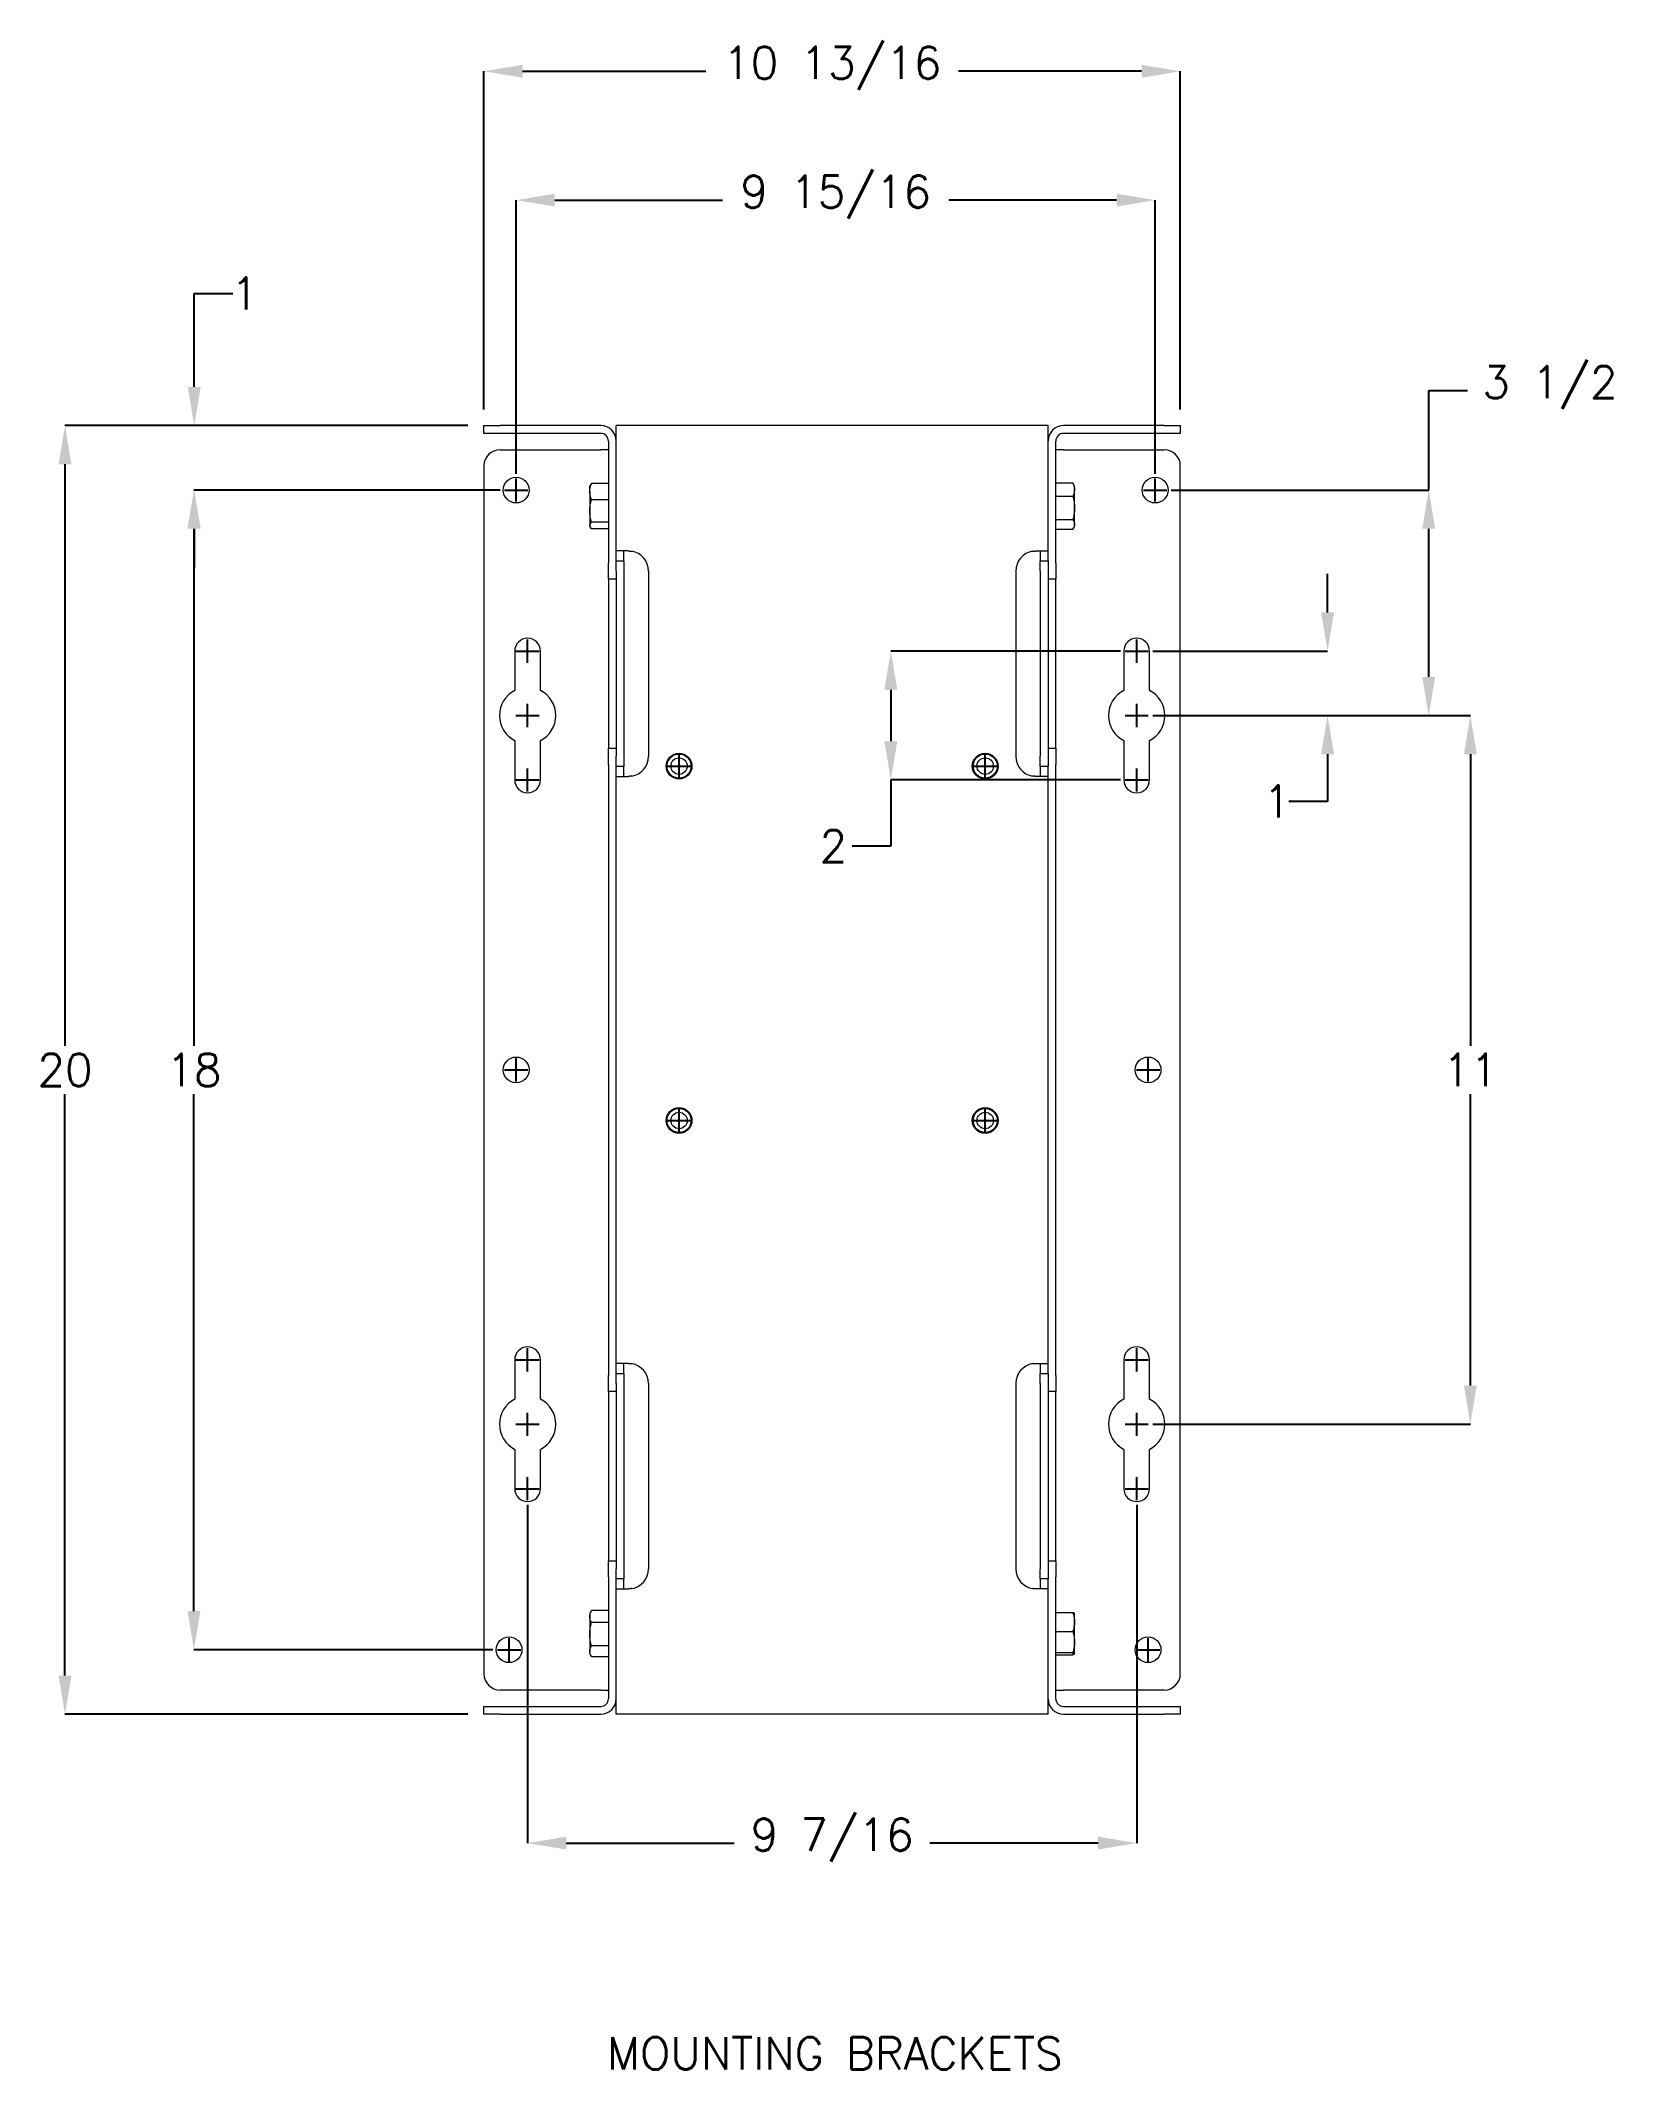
# Model space of a CAD drawing. Header units: inches. Extents: x 26.63 to 32.73, y 7.72 to 15.59.
import ezdxf

# ---------------------------------------------------------------- set-up
doc = ezdxf.new("R2010")
doc.units = ezdxf.units.IN
doc.header["$MEASUREMENT"] = 0
doc.header["$PDSIZE"] = -1
doc.layers.add('DIM', color=1, linetype='Continuous')
doc.styles.add('ROMANS', font='romans.shx')
doc.styles.add('SLDTEXTSTYLE0', font='ARIAL.TTF', dxfattribs={"width": 0.7})
doc.dimstyles.new('SLDDIMSTYLE3', dxfattribs={"dimtxt": 0.125, "dimasz": 0.15, "dimexe": 0, "dimexo": 0.0625, "dimgap": 0.03125, "dimtad": 0, "dimtih": 1, "dimtoh": 1, "dimdec": 3, "dimlfac": 4, "dimrnd": 1e-09, "dimzin": 12, "dimdsep": 46, "dimtxsty": 'SLDTEXTSTYLE0', "dimsah": 1, "dimcen": 0.09, "dimadec": 0, "dimazin": 0, "dimtfac": 1, "dimtdec": 3, "dimtofl": 0, "dimtmove": 0, "dimatfit": 3, "dimfxl": 0, "dimtolj": 1, "dimtzin": 12, "dimarcsym": 0})

# ---------------------------------------------------------------- blocks, each defined once
blk = doc.blocks.new('*D8')
at = {"layer": 'DEFPOINTS', "color": 0}
for p in [(30.9486, 14.9708), (28.4699, 13.8458), (30.9486, 13.8458)]:
    blk.add_point(p, dxfattribs=at)
at = {"layer": 'DIM', "color": 0, "lineweight": -2}
for p, q in [((28.4699, 13.9083), (28.4699, 14.9708)), ((28.6199, 14.9708), (29.2703, 14.9708)), ((30.7986, 14.9708), (30.1482, 14.9708)), ((30.9486, 13.9083), (30.9486, 14.9708))]:
    blk.add_line(p, q, dxfattribs=at)
at = {"layer": 'DIM', "color": 0}
for points in [[(28.6199, 14.9958), (28.6199, 14.9458), (28.4699, 14.9708)], [(30.7986, 14.9958), (30.7986, 14.9458), (30.9486, 14.9708)]]:
    blk.add_solid(points, dxfattribs=at)
at = {"layer": 'DIM', "color": 0, "insert": (29.7093, 15.066), "char_height": 0.125, "attachment_point": 2, "style": 'ROMANS'}
blk.add_mtext('\\A1;9 15/16', dxfattribs=at)
blk = doc.blocks.new('*D9')
at = {"layer": 'DEFPOINTS', "color": 0}
for p in [(28.4699, 13.8458), (27.2199, 9.3458), (28.4424, 9.3458)]:
    blk.add_point(p, dxfattribs=at)
at = {"layer": 'DIM', "color": 0, "lineweight": -2}
for p, q in [((28.4074, 13.8458), (27.2199, 13.8458)), ((27.2199, 13.6958), (27.2199, 11.6896)), ((27.2199, 9.4958), (27.2199, 11.5021)), ((28.3799, 9.3458), (27.2199, 9.3458))]:
    blk.add_line(p, q, dxfattribs=at)
at = {"layer": 'DIM', "color": 0}
for points in [[(27.1949, 13.6958), (27.2449, 13.6958), (27.2199, 13.8458)], [(27.1949, 9.4958), (27.2449, 9.4958), (27.2199, 9.3458)]]:
    blk.add_solid(points, dxfattribs=at)
at = {"layer": 'DIM', "color": 0, "insert": (27.2199, 11.6583), "char_height": 0.125, "attachment_point": 2, "style": 'ROMANS'}
blk.add_mtext('\\A1;18', dxfattribs=at)
blk = doc.blocks.new('*D10')
at = {"layer": 'DEFPOINTS', "color": 0}
for p in [(27.2211, 14.0958), (28.3449, 14.0958), (28.4699, 13.8458)]:
    blk.add_point(p, dxfattribs=at)
at = {"layer": 'DIM', "color": 0, "lineweight": -2}
for p, q in [((27.2211, 14.2458), (27.2211, 14.6086)), ((27.2211, 14.6086), (27.3711, 14.6086)), ((28.2824, 14.0958), (27.2211, 14.0958)), ((28.4074, 13.8458), (27.2211, 13.8458)), ((27.2211, 13.6958), (27.2211, 13.5458))]:
    blk.add_line(p, q, dxfattribs=at)
at = {"layer": 'DIM', "color": 0}
for points in [[(27.1961, 14.2458), (27.2461, 14.2458), (27.2211, 14.0958)], [(27.1961, 13.6958), (27.2461, 13.6958), (27.2211, 13.8458)]]:
    blk.add_solid(points, dxfattribs=at)
at = {"layer": 'DIM', "color": 0, "insert": (27.4172, 14.6711), "char_height": 0.125, "attachment_point": 2, "style": 'ROMANS'}
blk.add_mtext('\\A1;1', dxfattribs=at)
blk = doc.blocks.new('*D11')
at = {"layer": 'DEFPOINTS', "color": 0}
for p in [(28.3449, 14.0958), (26.7199, 9.0958), (28.3449, 9.0958)]:
    blk.add_point(p, dxfattribs=at)
at = {"layer": 'DIM', "color": 0, "lineweight": -2}
for p, q in [((28.2824, 14.0958), (26.7199, 14.0958)), ((26.7199, 13.9458), (26.7199, 11.6896)), ((26.7199, 9.2458), (26.7199, 11.5021)), ((28.2824, 9.0958), (26.7199, 9.0958))]:
    blk.add_line(p, q, dxfattribs=at)
at = {"layer": 'DIM', "color": 0}
for points in [[(26.6949, 13.9458), (26.7449, 13.9458), (26.7199, 14.0958)], [(26.6949, 9.2458), (26.7449, 9.2458), (26.7199, 9.0958)]]:
    blk.add_solid(points, dxfattribs=at)
at = {"layer": 'DIM', "color": 0, "insert": (26.7199, 11.6583), "char_height": 0.125, "attachment_point": 2, "style": 'ROMANS'}
blk.add_mtext('\\A1;20', dxfattribs=at)
blk = doc.blocks.new('*D12')
at = {"layer": 'DEFPOINTS', "color": 0}
for p in [(28.5143, 9.9708), (30.8768, 9.9708), (30.8768, 8.5955)]:
    blk.add_point(p, dxfattribs=at)
at = {"layer": 'DIM', "color": 0, "lineweight": -2}
for p, q in [((28.5143, 9.9083), (28.5143, 8.5955)), ((30.8768, 9.9083), (30.8768, 8.5955)), ((28.6643, 8.5955), (29.316, 8.5955)), ((30.7268, 8.5955), (30.075, 8.5955))]:
    blk.add_line(p, q, dxfattribs=at)
at = {"layer": 'DIM', "color": 0}
for points in [[(28.6643, 8.6205), (28.6643, 8.5705), (28.5143, 8.5955)], [(30.7268, 8.6205), (30.7268, 8.5705), (30.8768, 8.5955)]]:
    blk.add_solid(points, dxfattribs=at)
at = {"layer": 'DIM', "color": 0, "insert": (29.6955, 8.6908), "char_height": 0.125, "attachment_point": 2, "style": 'ROMANS'}
blk.add_mtext('\\A1;9 7/16', dxfattribs=at)
blk = doc.blocks.new('*D13')
at = {"layer": 'DEFPOINTS', "color": 0}
for p in [(30.8768, 12.9708), (30.8768, 10.2208), (32.1711, 10.2208)]:
    blk.add_point(p, dxfattribs=at)
at = {"layer": 'DIM', "color": 0, "lineweight": -2}
for p, q in [((30.9393, 12.9708), (32.1711, 12.9708)), ((32.1711, 12.8208), (32.1711, 11.6896)), ((32.1711, 10.3708), (32.1711, 11.5021)), ((30.9393, 10.2208), (32.1711, 10.2208))]:
    blk.add_line(p, q, dxfattribs=at)
at = {"layer": 'DIM', "color": 0}
for points in [[(32.1461, 12.8208), (32.1961, 12.8208), (32.1711, 12.9708)], [(32.1461, 10.3708), (32.1961, 10.3708), (32.1711, 10.2208)]]:
    blk.add_solid(points, dxfattribs=at)
at = {"layer": 'DIM', "color": 0, "insert": (32.1711, 11.6583), "char_height": 0.125, "attachment_point": 2, "style": 'ROMANS'}
blk.add_mtext('\\A1;11', dxfattribs=at)
blk = doc.blocks.new('*D14')
at = {"layer": 'DEFPOINTS', "color": 0}
for p in [(30.9486, 13.8458), (30.8768, 12.9708), (32.0096, 12.9708)]:
    blk.add_point(p, dxfattribs=at)
at = {"layer": 'DIM', "color": 0, "lineweight": -2}
for p, q in [((32.0096, 13.8458), (32.0096, 14.2318)), ((32.0096, 14.2318), (32.1596, 14.2318)), ((31.0111, 13.8458), (32.0096, 13.8458)), ((32.0096, 13.1208), (32.0096, 13.6958)), ((30.9393, 12.9708), (32.0096, 12.9708))]:
    blk.add_line(p, q, dxfattribs=at)
at = {"layer": 'DIM', "color": 0}
for points in [[(31.9846, 13.6958), (32.0346, 13.6958), (32.0096, 13.8458)], [(31.9846, 13.1208), (32.0346, 13.1208), (32.0096, 12.9708)]]:
    blk.add_solid(points, dxfattribs=at)
at = {"layer": 'DIM', "color": 0, "insert": (32.4795, 14.327), "char_height": 0.125, "attachment_point": 2, "style": 'ROMANS'}
blk.add_mtext('\\A1;3 1/2', dxfattribs=at)
blk = doc.blocks.new('*D15')
at = {"layer": 'DEFPOINTS', "color": 0}
for p in [(30.8768, 13.2208), (29.9232, 12.7208), (30.8768, 12.7208)]:
    blk.add_point(p, dxfattribs=at)
at = {"layer": 'DIM', "color": 0, "lineweight": -2}
for p, q in [((30.8143, 13.2208), (29.9232, 13.2208)), ((29.9232, 13.0708), (29.9232, 12.8708)), ((30.8143, 12.7208), (29.9232, 12.7208)), ((29.9232, 12.7208), (29.9232, 12.464)), ((29.9232, 12.464), (29.7732, 12.464))]:
    blk.add_line(p, q, dxfattribs=at)
at = {"layer": 'DIM', "color": 0}
for points in [[(29.8982, 13.0708), (29.9482, 13.0708), (29.9232, 13.2208)], [(29.8982, 12.8708), (29.9482, 12.8708), (29.9232, 12.7208)]]:
    blk.add_solid(points, dxfattribs=at)
at = {"layer": 'DIM', "color": 0, "insert": (29.7003, 12.5265), "char_height": 0.125, "attachment_point": 2, "style": 'ROMANS'}
blk.add_mtext('\\A1;2', dxfattribs=at)
blk = doc.blocks.new('*D16')
at = {"layer": 'DEFPOINTS', "color": 0}
for p in [(30.8768, 13.2208), (31.6173, 13.2208), (30.8768, 12.9708)]:
    blk.add_point(p, dxfattribs=at)
at = {"layer": 'DIM', "color": 0, "lineweight": -2}
for p, q in [((31.6173, 13.3708), (31.6173, 13.5208)), ((30.9393, 13.2208), (31.6173, 13.2208)), ((30.9393, 12.9708), (31.6173, 12.9708)), ((31.6173, 12.8208), (31.6173, 12.6377)), ((31.6173, 12.6377), (31.4673, 12.6377))]:
    blk.add_line(p, q, dxfattribs=at)
at = {"layer": 'DIM', "color": 0}
for points in [[(31.5923, 13.3708), (31.6423, 13.3708), (31.6173, 13.2208)], [(31.5923, 12.8208), (31.6423, 12.8208), (31.6173, 12.9708)]]:
    blk.add_solid(points, dxfattribs=at)
at = {"layer": 'DIM', "color": 0, "insert": (31.4211, 12.7002), "char_height": 0.125, "attachment_point": 2, "style": 'ROMANS'}
blk.add_mtext('\\A1;1', dxfattribs=at)
blk = doc.blocks.new('*D17')
at = {"layer": 'DEFPOINTS', "color": 0}
for p in [(31.0461, 15.4708), (28.3449, 14.0958), (31.0461, 14.0958)]:
    blk.add_point(p, dxfattribs=at)
at = {"layer": 'DIM', "color": 0, "lineweight": -2}
for p, q in [((28.3449, 14.1583), (28.3449, 15.4708)), ((28.4949, 15.4708), (29.2059, 15.4708)), ((30.8961, 15.4708), (30.1851, 15.4708)), ((31.0461, 14.1583), (31.0461, 15.4708))]:
    blk.add_line(p, q, dxfattribs=at)
at = {"layer": 'DIM', "color": 0}
for points in [[(28.4949, 15.4958), (28.4949, 15.4458), (28.3449, 15.4708)], [(30.8961, 15.4958), (30.8961, 15.4458), (31.0461, 15.4708)]]:
    blk.add_solid(points, dxfattribs=at)
at = {"layer": 'DIM', "color": 0, "insert": (29.6955, 15.566), "char_height": 0.125, "attachment_point": 2, "style": 'ROMANS'}
blk.add_mtext('\\A1;10 13/16', dxfattribs=at)

msp = doc.modelspace()

# ---------------------------------------------------------------- linework, layer by layer
at = {"color": 7, "linetype": 'Continuous', "lineweight": 15}
for p, q in [((28.344885, 14.065801), (28.344885, 14.095801)), ((28.344885, 14.095801), (28.407385, 14.095801)), ((28.79801, 14.095801), (28.407385, 14.095801)), ((28.91801, 14.095801), (28.85801, 14.095801)), ((28.85801, 13.609551), (28.85801, 14.095801)), ((30.47301, 14.095801), (28.91801, 14.095801)), ((30.53301, 14.095801), (30.47301, 14.095801)), ((30.53301, 13.609551), (30.53301, 14.095801)), ((30.983635, 14.095801), (30.59301, 14.095801)), ((30.983635, 14.095801), (31.046135, 14.095801)), ((31.046135, 14.095801), (31.046135, 14.065801)), ((28.407385, 14.065801), (28.344885, 14.065801)), ((28.79801, 14.065801), (28.407385, 14.065801)), ((28.82801, 14.035801), (28.82801, 13.562676)), ((30.56301, 13.562676), (30.56301, 14.035801)), ((30.983635, 14.065801), (30.59301, 14.065801)), ((31.046135, 14.065801), (30.983635, 14.065801)), ((28.344885, 13.939551), (28.344885, 9.252051)), ((28.407385, 14.002051), (28.79801, 14.002051)), ((28.82399, 14.002051), (28.79801, 14.002051)), ((30.59301, 14.002051), (30.567029, 14.002051)), ((30.59301, 14.002051), (30.983635, 14.002051)), ((31.046135, 9.252051), (31.046135, 13.939551)), ((28.75526, 13.839519), (28.75526, 13.861426)), ((28.82801, 13.87084), (28.762238, 13.87084)), ((30.56301, 13.873183), (30.628782, 13.873183)), ((30.63576, 13.847383), (30.63576, 13.861426)), ((28.75526, 13.839519), (28.75526, 13.764429)), ((28.82801, 13.808199), (28.762238, 13.808199)), ((30.56301, 13.821583), (30.628782, 13.821583)), ((30.63576, 13.776641), (30.63576, 13.847383)), ((28.75526, 13.764429), (28.75526, 13.70821)), ((28.75526, 13.70821), (28.75526, 13.705176)), ((28.82801, 13.720659), (28.762238, 13.720659)), ((30.56301, 13.7317), (30.628782, 13.7317)), ((30.63576, 13.712559), (30.63576, 13.776641)), ((30.63576, 13.705176), (30.63576, 13.712559)), ((28.82801, 13.695761), (28.762238, 13.695761)), ((30.56301, 13.693418), (30.628782, 13.693418)), ((28.82801, 13.500176), (28.82801, 13.562676)), ((28.90501, 13.609551), (28.85801, 13.609551)), ((28.85801, 13.570551), (28.85801, 13.609551)), ((28.85801, 13.570551), (28.88801, 13.570551)), ((28.85801, 13.531551), (28.85801, 13.570551)), ((28.88801, 13.570551), (28.88801, 13.609551)), ((28.88801, 13.570551), (28.88801, 13.531551)), ((30.48601, 13.609551), (30.53301, 13.609551)), ((30.50301, 13.609551), (30.50301, 13.570551)), ((30.50301, 13.570551), (30.53301, 13.570551)), ((30.50301, 13.531551), (30.50301, 13.570551)), ((30.53301, 13.570551), (30.53301, 13.609551)), ((30.53301, 13.570551), (30.53301, 13.531551)), ((30.56301, 13.562676), (30.56301, 13.500176)), ((28.85801, 13.500176), (28.82801, 13.500176)), ((28.82801, 13.500176), (28.82801, 12.843926)), ((28.85801, 13.531551), (28.85801, 12.812551)), ((28.88801, 13.531551), (28.88801, 12.812551)), ((28.98301, 13.531551), (28.98301, 12.812551)), ((30.40801, 13.531551), (30.40801, 12.812551)), ((30.50301, 13.531551), (30.50301, 12.812551)), ((30.53301, 13.531551), (30.53301, 12.812551)), ((30.56301, 13.500176), (30.53301, 13.500176)), ((30.56301, 12.843926), (30.56301, 13.500176)), ((28.46426, 13.220801), (28.46426, 13.068078)), ((28.56426, 13.068078), (28.56426, 13.220801)), ((30.82676, 13.220801), (30.82676, 13.068078)), ((30.92676, 13.068078), (30.92676, 13.220801)), ((28.46426, 12.873524), (28.46426, 12.720801)), ((28.56426, 12.720801), (28.56426, 12.873524)), ((28.82801, 12.843926), (28.85801, 12.843926)), ((28.82801, 12.781426), (28.82801, 12.843926)), ((30.53301, 12.843926), (30.56301, 12.843926)), ((30.56301, 12.843926), (30.56301, 12.781426)), ((30.82676, 12.873524), (30.82676, 12.720801)), ((30.92676, 12.720801), (30.92676, 12.873524)), ((28.82801, 12.781426), (28.82801, 10.410176)), ((28.85801, 12.773551), (28.85801, 12.812551)), ((28.88801, 12.773551), (28.85801, 12.773551)), ((28.85801, 12.734551), (28.85801, 12.773551)), ((28.88801, 12.812551), (28.88801, 12.773551)), ((28.88801, 12.734551), (28.88801, 12.773551)), ((30.50301, 12.773551), (30.50301, 12.812551)), ((30.53301, 12.773551), (30.50301, 12.773551)), ((30.50301, 12.773551), (30.50301, 12.734551)), ((30.53301, 12.812551), (30.53301, 12.773551)), ((30.53301, 12.734551), (30.53301, 12.773551)), ((30.56301, 10.410176), (30.56301, 12.781426)), ((28.85801, 12.734551), (28.90501, 12.734551)), ((28.85801, 10.457051), (28.85801, 12.734551)), ((30.53301, 12.734551), (30.48601, 12.734551)), ((30.53301, 10.457051), (30.53301, 12.734551)), ((28.46426, 10.470801), (28.46426, 10.318078)), ((28.56426, 10.318078), (28.56426, 10.470801)), ((30.82676, 10.470801), (30.82676, 10.318078)), ((30.92676, 10.318078), (30.92676, 10.470801)), ((28.82801, 10.347676), (28.82801, 10.410176)), ((28.90501, 10.457051), (28.85801, 10.457051)), ((28.85801, 10.418051), (28.85801, 10.457051)), ((28.85801, 10.418051), (28.88801, 10.418051)), ((28.85801, 10.379051), (28.85801, 10.418051)), ((28.88801, 10.418051), (28.88801, 10.457051)), ((28.88801, 10.418051), (28.88801, 10.379051)), ((30.48601, 10.457051), (30.53301, 10.457051)), ((30.50301, 10.457051), (30.50301, 10.418051)), ((30.50301, 10.418051), (30.53301, 10.418051)), ((30.50301, 10.379051), (30.50301, 10.418051)), ((30.53301, 10.418051), (30.53301, 10.457051)), ((30.53301, 10.418051), (30.53301, 10.379051)), ((30.56301, 10.410176), (30.56301, 10.347676)), ((28.85801, 10.347676), (28.82801, 10.347676)), ((28.82801, 10.347676), (28.82801, 9.691426)), ((28.85801, 10.379051), (28.85801, 9.660051)), ((28.88801, 10.379051), (28.88801, 9.660051)), ((28.98301, 10.379051), (28.98301, 9.660051)), ((30.40801, 10.379051), (30.40801, 9.660051)), ((30.50301, 10.379051), (30.50301, 9.660051)), ((30.53301, 10.379051), (30.53301, 9.660051)), ((30.56301, 10.347676), (30.53301, 10.347676)), ((30.56301, 9.691426), (30.56301, 10.347676)), ((28.46426, 10.123524), (28.46426, 9.970801)), ((28.56426, 9.970801), (28.56426, 10.123524)), ((30.82676, 10.123524), (30.82676, 9.970801)), ((30.92676, 9.970801), (30.92676, 10.123524)), ((28.82801, 9.691426), (28.85801, 9.691426)), ((28.82801, 9.628926), (28.82801, 9.691426)), ((30.53301, 9.691426), (30.56301, 9.691426)), ((30.56301, 9.691426), (30.56301, 9.628926)), ((28.82801, 9.628926), (28.82801, 9.155801)), ((28.85801, 9.621051), (28.85801, 9.660051)), ((28.88801, 9.621051), (28.85801, 9.621051)), ((28.85801, 9.582051), (28.85801, 9.621051)), ((28.88801, 9.660051), (28.88801, 9.621051)), ((28.88801, 9.582051), (28.88801, 9.621051)), ((30.50301, 9.621051), (30.50301, 9.660051)), ((30.53301, 9.621051), (30.50301, 9.621051)), ((30.50301, 9.621051), (30.50301, 9.582051)), ((30.53301, 9.660051), (30.53301, 9.621051)), ((30.53301, 9.582051), (30.53301, 9.621051)), ((30.56301, 9.155801), (30.56301, 9.628926)), ((28.85801, 9.582051), (28.90501, 9.582051)), ((28.85801, 9.095801), (28.85801, 9.582051)), ((30.53301, 9.582051), (30.48601, 9.582051)), ((30.53301, 9.095801), (30.53301, 9.582051)), ((28.75526, 9.486426), (28.75526, 9.474726)), ((28.75526, 9.474726), (28.75526, 9.405899)), ((28.82801, 9.498469), (28.762238, 9.498469)), ((28.82801, 9.450983), (28.762238, 9.450983)), ((30.56301, 9.490178), (30.628782, 9.490178)), ((30.63576, 9.45331), (30.63576, 9.486362)), ((30.63576, 9.375504), (30.63576, 9.45331)), ((28.75526, 9.405899), (28.75526, 9.339474)), ((30.56301, 9.416442), (30.628782, 9.416442)), ((30.63576, 9.330495), (30.63576, 9.375504)), ((28.75526, 9.330176), (28.75526, 9.339474)), ((28.82801, 9.360815), (28.762238, 9.360815)), ((28.82801, 9.318132), (28.762238, 9.318132)), ((30.56301, 9.334565), (30.628782, 9.334565)), ((30.56301, 9.326424), (30.628782, 9.326424)), ((28.79801, 9.189551), (28.407385, 9.189551)), ((28.79801, 9.189551), (28.82399, 9.189551)), ((30.567029, 9.189551), (30.59301, 9.189551)), ((30.983635, 9.189551), (30.59301, 9.189551)), ((28.344885, 9.095801), (28.344885, 9.125801)), ((28.344885, 9.125801), (28.407385, 9.125801)), ((28.407385, 9.095801), (28.344885, 9.095801)), ((28.407385, 9.125801), (28.79801, 9.125801)), ((28.407385, 9.095801), (28.79801, 9.095801)), ((28.91801, 9.095801), (28.85801, 9.095801)), ((30.47301, 9.095801), (28.91801, 9.095801)), ((30.53301, 9.095801), (30.47301, 9.095801)), ((30.59301, 9.125801), (30.983635, 9.125801)), ((30.59301, 9.095801), (30.983635, 9.095801)), ((30.983635, 9.125801), (31.046135, 9.125801)), ((31.046135, 9.095801), (30.983635, 9.095801)), ((31.046135, 9.125801), (31.046135, 9.095801))]:
    msp.add_line(p, q, dxfattribs=at)
for centre, radius in [((28.469885, 13.845801), 0.05), ((30.948635, 13.845801), 0.05), ((29.10176, 12.774551), 0.05), ((29.10176, 12.774551), 0.046875), ((29.10176, 12.774551), 0.031875), ((30.28926, 12.774551), 0.05), ((30.28926, 12.774551), 0.046875), ((30.28926, 12.774551), 0.031875), ((28.469885, 11.595801), 0.05), ((30.921135, 11.595801), 0.05), ((29.10176, 11.399551), 0.05), ((29.10176, 11.399551), 0.046875), ((29.10176, 11.399551), 0.031875), ((30.28926, 11.399551), 0.05), ((30.28926, 11.399551), 0.046875), ((30.28926, 11.399551), 0.031875), ((28.442385, 9.345801), 0.05), ((30.921135, 9.345801), 0.05)]:
    msp.add_circle(centre, radius, dxfattribs=at)
for centre, radius, start, end in [((28.79801, 14.035801), 0.06, 0, 90), ((30.59301, 14.035801), 0.06, 90, 180), ((28.79801, 14.035801), 0.03, 0, 90), ((30.59301, 14.035801), 0.03, 90, 180), ((28.407385, 13.939551), 0.0625, 90, 180), ((30.983635, 13.939551), 0.0625, 0, 90), ((28.90501, 13.531551), 0.078, 0, 80.4059318), ((30.48601, 13.531551), 0.078, 99.5940682, 180), ((28.51426, 13.220801), 0.05, 360, 180), ((30.87676, 13.220801), 0.05, 0, 180), ((28.51426, 12.970801), 0.109375, 117.2028944, 242.7971056), ((28.51426, 12.970801), 0.109375, 297.2028944, 62.7971056), ((30.87676, 12.970801), 0.109375, 117.2028944, 242.7971056), ((30.87676, 12.970801), 0.109375, 297.2028944, 62.7971056), ((28.90501, 12.812551), 0.078, 279.5940682, 0), ((30.48601, 12.812551), 0.078, 180, 260.4059318), ((28.51426, 12.720801), 0.05, 180, 0), ((30.87676, 12.720801), 0.05, 180, 0), ((28.51426, 10.470801), 0.05, 0, 180), ((30.87676, 10.470801), 0.05, 0, 180), ((28.90501, 10.379051), 0.078, 0, 80.4059318), ((30.48601, 10.379051), 0.078, 99.5940682, 180), ((28.51426, 10.220801), 0.109375, 117.2028944, 242.7971056), ((28.51426, 10.220801), 0.109375, 297.2028944, 62.7971056), ((30.87676, 10.220801), 0.109375, 117.2028944, 242.7971056), ((30.87676, 10.220801), 0.109375, 297.2028944, 62.7971056), ((28.51426, 9.970801), 0.05, 180, 0), ((30.87676, 9.970801), 0.05, 180, 0), ((28.90501, 9.660051), 0.078, 279.5940682, 0), ((30.48601, 9.660051), 0.078, 180, 260.4059318), ((28.407385, 9.252051), 0.0625, 180, 270), ((30.983635, 9.252051), 0.0625, 270, 0), ((28.79801, 9.155801), 0.06, 270, 0), ((28.79801, 9.155801), 0.03, 270, 0), ((30.59301, 9.155801), 0.06, 180, 270), ((30.59301, 9.155801), 0.03, 180, 270)]:
    msp.add_arc(centre, radius, start, end, dxfattribs=at)
for points, knots in [([(28.82801, 14.017051), (28.828012, 14.015368), (28.828016, 14.012003), (28.827913, 14.007531), (28.827332, 14.004217), (28.826071, 14.002336), (28.824661, 14.002143), (28.82399, 14.002051)], [0, 0, 0, 0, 0.20831864, 0.41669588, 0.62278805, 0.82049891, 1, 1, 1, 1]), ([(30.567029, 14.002051), (30.566264, 14.002173), (30.564733, 14.002418), (30.56356, 14.004638), (30.563081, 14.008076), (30.563005, 14.012353), (30.563008, 14.015504), (30.56301, 14.017051)], [0, 0, 0, 0, 0.20686037, 0.41437912, 0.6096814, 0.80828502, 1, 1, 1, 1]), ([(28.75526, 13.839519), (28.755343, 13.842069), (28.755687, 13.852668), (28.75941, 13.862996), (28.762238, 13.87084)], [0, 0, 0, 0, 0.24051561, 1, 1, 1, 1]), ([(28.762238, 13.87084), (28.760033, 13.868829), (28.757772, 13.866768), (28.757143, 13.864636), (28.757127, 13.864584)], [0, 0, 0, 0, 0.97535278, 1, 1, 1, 1]), ([(30.628782, 13.873183), (30.631609, 13.866722), (30.635332, 13.858214), (30.635677, 13.849483), (30.63576, 13.847383)], [0, 0, 0, 0, 0.7594832, 1, 1, 1, 1]), ([(28.762238, 13.808199), (28.761345, 13.810464), (28.758896, 13.81668), (28.755965, 13.827118), (28.755496, 13.835368), (28.75526, 13.839519)], [0, 0, 0, 0, 0.22171863, 0.60834017, 1, 1, 1, 1]), ([(28.75526, 13.764429), (28.755268, 13.765466), (28.755331, 13.773323), (28.756855, 13.788136), (28.760433, 13.80147), (28.762238, 13.808199)], [0, 0, 0, 0, 0.07008519, 0.53078199, 1, 1, 1, 1]), ([(30.63576, 13.847383), (30.63553, 13.84401), (30.635066, 13.837215), (30.632145, 13.828614), (30.629674, 13.823449), (30.628782, 13.821583)], [0, 0, 0, 0, 0.38629373, 0.77828249, 1, 1, 1, 1]), ([(30.628782, 13.821583), (30.630732, 13.814284), (30.634669, 13.799553), (30.635394, 13.784325), (30.63576, 13.776641)], [0, 0, 0, 0, 0.49545794, 1, 1, 1, 1]), ([(28.762238, 13.720659), (28.760287, 13.727768), (28.756351, 13.742115), (28.755626, 13.756946), (28.75526, 13.764429)], [0, 0, 0, 0, 0.49545798, 1, 1, 1, 1]), ([(28.75526, 13.70821), (28.755268, 13.708505), (28.755331, 13.71074), (28.756855, 13.714953), (28.760433, 13.718746), (28.762238, 13.720659)], [0, 0, 0, 0, 0.07008521, 0.53078194, 1, 1, 1, 1]), ([(28.762238, 13.695761), (28.760287, 13.697783), (28.756351, 13.701864), (28.755626, 13.706082), (28.75526, 13.70821)], [0, 0, 0, 0, 0.49545823, 1, 1, 1, 1]), ([(30.63576, 13.776641), (30.635751, 13.775576), (30.635688, 13.767509), (30.634164, 13.752299), (30.630587, 13.738608), (30.628782, 13.7317)], [0, 0, 0, 0, 0.07008606, 0.53078263, 1, 1, 1, 1]), ([(30.628782, 13.7317), (30.630732, 13.728591), (30.634669, 13.722317), (30.635394, 13.715831), (30.63576, 13.712559)], [0, 0, 0, 0, 0.49545773, 1, 1, 1, 1]), ([(30.63576, 13.712559), (30.635751, 13.712105), (30.635688, 13.70867), (30.634164, 13.702192), (30.630587, 13.69636), (30.628782, 13.693418)], [0, 0, 0, 0, 0.070086027, 0.530782387, 1, 1, 1, 1]), ([(28.75526, 9.474726), (28.75549, 9.47783), (28.755954, 9.484084), (28.758875, 9.491998), (28.761345, 9.496752), (28.762238, 9.498469)], [0, 0, 0, 0, 0.38629307, 0.77828277, 1, 1, 1, 1]), ([(28.762238, 9.450983), (28.75941, 9.45693), (28.755687, 9.464759), (28.755343, 9.472794), (28.75526, 9.474726)], [0, 0, 0, 0, 0.7594821, 1, 1, 1, 1]), ([(28.75526, 9.405899), (28.755268, 9.406968), (28.755331, 9.41506), (28.756855, 9.430319), (28.760433, 9.444053), (28.762238, 9.450983)], [0, 0, 0, 0, 0.070085, 0.53078144, 1, 1, 1, 1]), ([(30.628782, 9.490178), (30.630732, 9.48419), (30.634669, 9.472105), (30.635394, 9.459613), (30.63576, 9.45331)], [0, 0, 0, 0, 0.49545984, 1, 1, 1, 1]), ([(30.63576, 9.486107), (30.63553, 9.486639), (30.635066, 9.487711), (30.632145, 9.489069), (30.629674, 9.489883), (30.628782, 9.490178)], [0, 0, 0, 0, 0.386293397, 0.778282623, 1, 1, 1, 1]), ([(30.63576, 9.45331), (30.635751, 9.452436), (30.635688, 9.445818), (30.634164, 9.433341), (30.630587, 9.422109), (30.628782, 9.416442)], [0, 0, 0, 0, 0.07008343, 0.53078078, 1, 1, 1, 1]), ([(28.762238, 9.360815), (28.760287, 9.368137), (28.756351, 9.382915), (28.755626, 9.398191), (28.75526, 9.405899)], [0, 0, 0, 0, 0.49545468, 1, 1, 1, 1]), ([(30.628782, 9.416442), (30.630732, 9.409794), (30.634669, 9.396375), (30.635394, 9.382503), (30.63576, 9.375504)], [0, 0, 0, 0, 0.49545564, 1, 1, 1, 1]), ([(30.63576, 9.375504), (30.635751, 9.374534), (30.635688, 9.367185), (30.634164, 9.35333), (30.630587, 9.340858), (30.628782, 9.334565)], [0, 0, 0, 0, 0.07008498, 0.53078308, 1, 1, 1, 1]), ([(28.75526, 9.339474), (28.755268, 9.33998), (28.755331, 9.343811), (28.756855, 9.351033), (28.760433, 9.357535), (28.762238, 9.360815)], [0, 0, 0, 0, 0.07008614, 0.53078177, 1, 1, 1, 1]), ([(28.761518, 9.319618), (28.759862, 9.322593), (28.756241, 9.329099), (28.755605, 9.335824), (28.75526, 9.339474)], [0, 0, 0, 0, 0.457238158, 1, 1, 1, 1]), ([(30.628782, 9.326424), (30.630732, 9.332411), (30.634669, 9.344496), (30.635394, 9.356989), (30.63576, 9.363292)], [0, 0, 0, 0, 0.49545726, 1, 1, 1, 1]), ([(30.628782, 9.334565), (30.629674, 9.334271), (30.632123, 9.333463), (30.635054, 9.332107), (30.635524, 9.331034), (30.63576, 9.330495)], [0, 0, 0, 0, 0.22171788, 0.608339765, 1, 1, 1, 1]), ([(30.63576, 9.330495), (30.635677, 9.330163), (30.635332, 9.328786), (30.631609, 9.327444), (30.628782, 9.326424)], [0, 0, 0, 0, 0.2405156, 1, 1, 1, 1]), ([(28.82399, 9.189551), (28.824755, 9.189429), (28.826287, 9.189184), (28.827459, 9.186964), (28.827938, 9.183526), (28.828014, 9.179248), (28.828011, 9.176098), (28.82801, 9.174551)], [0, 0, 0, 0, 0.20686205, 0.41438303, 0.60968657, 0.80829154, 1, 1, 1, 1]), ([(30.56301, 9.174551), (30.563008, 9.176233), (30.563003, 9.179599), (30.563106, 9.184071), (30.563687, 9.187385), (30.564949, 9.189266), (30.566358, 9.189459), (30.567029, 9.189551)], [0, 0, 0, 0, 0.2083083, 0.41669241, 0.6227832, 0.82049814, 1, 1, 1, 1])]:
    msp.add_open_spline(points, degree=3, knots=knots, dxfattribs=at)
for points in [[(28.757094, 13.864603), (28.75526, 13.861426)], [(30.630757, 13.869581), (30.628782, 13.873183)], [(30.63576, 13.861426), (30.630978, 13.869709)], [(28.75526, 13.705176), (28.757094, 13.701999)], [(30.630978, 13.696893), (30.63576, 13.705176)], [(28.90501, 13.609551), (28.91801, 13.60846)], [(30.47301, 13.60846), (30.48601, 13.609551)], [(28.91801, 12.735642), (28.90501, 12.734551)], [(30.48601, 12.734551), (30.47301, 12.735642)], [(28.90501, 10.457051), (28.91801, 10.45596)], [(30.47301, 10.45596), (30.48601, 10.457051)], [(28.91801, 9.583142), (28.90501, 9.582051)], [(30.48601, 9.582051), (30.47301, 9.583142)], [(28.761396, 9.497054), (28.75526, 9.486426)], [(28.762238, 9.498469), (28.761518, 9.496983)], [(30.63576, 9.486426), (30.635575, 9.486746)], [(28.75526, 9.330176), (28.761396, 9.319548)]]:
    msp.add_open_spline(points, degree=1, dxfattribs=at)
at = {"layer": 'DIM'}
for p, q in [((28.469885, 13.800801), (28.469885, 13.890801)), ((30.948635, 13.800801), (30.948635, 13.890801)), ((28.424885, 13.845801), (28.514885, 13.845801)), ((30.903635, 13.845801), (30.993635, 13.845801)), ((28.51426, 13.175801), (28.51426, 13.265801)), ((30.87676, 13.175801), (30.87676, 13.265801)), ((28.46926, 13.220801), (28.55926, 13.220801)), ((30.83176, 13.220801), (30.92176, 13.220801)), ((28.51426, 12.925801), (28.51426, 13.015801)), ((30.87676, 12.925801), (30.87676, 13.015801)), ((28.46926, 12.970801), (28.55926, 12.970801)), ((30.83176, 12.970801), (30.92176, 12.970801)), ((28.51426, 12.675801), (28.51426, 12.765801)), ((29.05676, 12.774551), (29.14676, 12.774551)), ((29.10176, 12.729551), (29.10176, 12.819551)), ((30.24426, 12.774551), (30.33426, 12.774551)), ((30.28926, 12.729551), (30.28926, 12.819551)), ((30.87676, 12.675801), (30.87676, 12.765801)), ((28.46926, 12.720801), (28.55926, 12.720801)), ((30.83176, 12.720801), (30.92176, 12.720801)), ((28.424885, 11.595801), (28.514885, 11.595801)), ((28.469885, 11.550801), (28.469885, 11.640801)), ((30.876135, 11.595801), (30.966135, 11.595801)), ((30.921135, 11.550801), (30.921135, 11.640801)), ((29.10176, 11.354551), (29.10176, 11.444551)), ((30.28926, 11.354551), (30.28926, 11.444551)), ((29.05676, 11.399551), (29.14676, 11.399551)), ((30.24426, 11.399551), (30.33426, 11.399551)), ((28.46926, 10.470801), (28.55926, 10.470801)), ((28.51426, 10.425801), (28.51426, 10.515801)), ((30.83176, 10.470801), (30.92176, 10.470801)), ((30.87676, 10.425801), (30.87676, 10.515801)), ((28.51426, 10.175801), (28.51426, 10.265801)), ((30.87676, 10.175801), (30.87676, 10.265801)), ((28.46926, 10.220801), (28.55926, 10.220801)), ((30.83176, 10.220801), (30.92176, 10.220801)), ((28.51426, 9.925801), (28.51426, 10.015801)), ((30.87676, 9.925801), (30.87676, 10.015801)), ((28.46926, 9.970801), (28.55926, 9.970801)), ((30.83176, 9.970801), (30.92176, 9.970801)), ((28.442385, 9.300801), (28.442385, 9.390801)), ((30.921135, 9.300801), (30.921135, 9.390801)), ((28.397385, 9.345801), (28.487385, 9.345801)), ((30.876135, 9.345801), (30.966135, 9.345801))]:
    msp.add_line(p, q, dxfattribs=at)

# ---------------------------------------------------------------- texts
at = {"layer": 'DIM', "insert": (28.821903, 7.842426), "char_height": 0.125, "attachment_point": 1, "style": 'ROMANS'}
msp.add_mtext('MOUNTING BRACKETS', dxfattribs=at)

# ---------------------------------------------------------------- dimensions: what is measured, and where the dimension line sits
at = {"layer": 'DIM'}
for base, p1, p2, angle, picture, middle in [((31.046135, 15.470801), (28.344885, 14.095801), (31.046135, 14.095801), 0, '*D17', (29.69551, 15.470801)), ((30.948635, 14.970801), (28.469885, 13.845801), (30.948635, 13.845801), 0, '*D8', (29.70926, 14.970801)), ((26.719885, 9.095801), (28.344885, 14.095801), (28.344885, 9.095801), 90, '*D11', (26.719885, 11.595801)), ((27.219885, 9.345801), (28.469885, 13.845801), (28.442385, 9.345801), 90, '*D9', (27.219885, 11.595801)), ((32.171135, 10.220801), (30.87676, 12.970801), (30.87676, 10.220801), 90, '*D13', (32.171135, 11.595801)), ((30.87676, 8.595549), (28.51426, 9.970801), (30.87676, 9.970801), 0, '*D12', (29.69551, 8.595549))]:
    dim = msp.add_linear_dim(base=base, p1=p1, p2=p2, angle=angle, dimstyle='SLDDIMSTYLE3', override={"dimdec": 4, "dimlunit": 5, "dimtxsty": 'ROMANS', "dimfrac": 2}, dxfattribs=at)
    dim.commit()
    dim.dimension.update_dxf_attribs({"geometry": picture, "text_midpoint": middle})
for base, p1, p2, picture, middle in [((27.221099, 14.095801), (28.469885, 13.845801), (28.344885, 14.095801), '*D10', (27.41723, 14.608552)), ((32.009604, 12.970801), (30.948635, 13.845801), (30.87676, 12.970801), '*D14', (32.479544, 14.231767)), ((31.617266, 13.220801), (30.87676, 12.970801), (30.87676, 13.220801), '*D16', (31.421135, 12.637742)), ((29.92324, 12.720801), (30.87676, 13.220801), (30.87676, 12.720801), '*D15', (29.700324, 12.463988))]:
    dim = msp.add_linear_dim(base=base, p1=p1, p2=p2, angle=90, dimstyle='SLDDIMSTYLE3', override={"dimdec": 4, "dimlunit": 5, "dimtxsty": 'ROMANS', "dimfrac": 2}, dxfattribs=at)
    dim.commit()
    dim.dimension.update_dxf_attribs({"geometry": picture, "text_midpoint": middle, "dimtype": 160})

doc.saveas('drawing.dxf')
